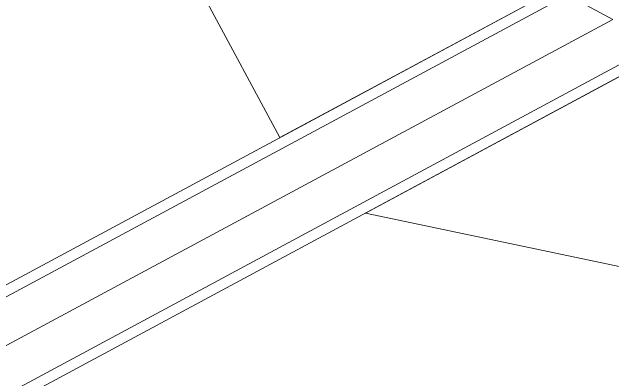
# Model space of a CAD drawing. Header units: millimetres. Extents: x -6949 to 305728, y -55091 to 76684.
# Drawn here: x 18179 to 18750, y 9548 to 9897 of the extents above; entities that cross this region are included whole.
import ezdxf

# ---------------------------------------------------------------- set-up
doc = ezdxf.new("R2010")
doc.units = ezdxf.units.MM
doc.layers.add('A-DETL', color=7, linetype='Continuous', lineweight=18, true_color=0x00a600)
doc.layers.add('S-BEAM', color=5, linetype='Continuous', lineweight=18)
doc.layers.add('S-FSTN', color=7, linetype='Continuous', lineweight=18)

msp = doc.modelspace()

# ---------------------------------------------------------------- linework, layer by layer
at = {"layer": 'A-DETL'}
for p in [(17466.4802, 10579.6785), (15000.0005, 7875.0003)]:
    msp.add_line(p, (18750.0006, 9890.0003), dxfattribs=at)
at = {"layer": 'S-BEAM'}
for p, q in [((21739.2727, 11553.905), (15768.4695, 8345.5935)), ((21744.006, 11545.0961), (15773.2028, 8336.7846)), ((15811.8265, 8264.9044), (21782.6297, 11473.2159)), ((15816.5598, 8256.0955), (21787.363, 11464.407))]:
    msp.add_line(p, q, dxfattribs=at)
at = {"layer": 'S-FSTN'}
for p, q in [((18433.6377, 9777.6771), (18984.9705, 10073.9266)), ((18315.3844, 9997.7515), (18433.6377, 9777.6771)), ((19066.3635, 10002.3234), (18515.0307, 9706.0739)), ((18515.0307, 9706.0739), (19079.7271, 9587.0447))]:
    msp.add_line(p, q, dxfattribs=at)

doc.saveas('drawing.dxf')
